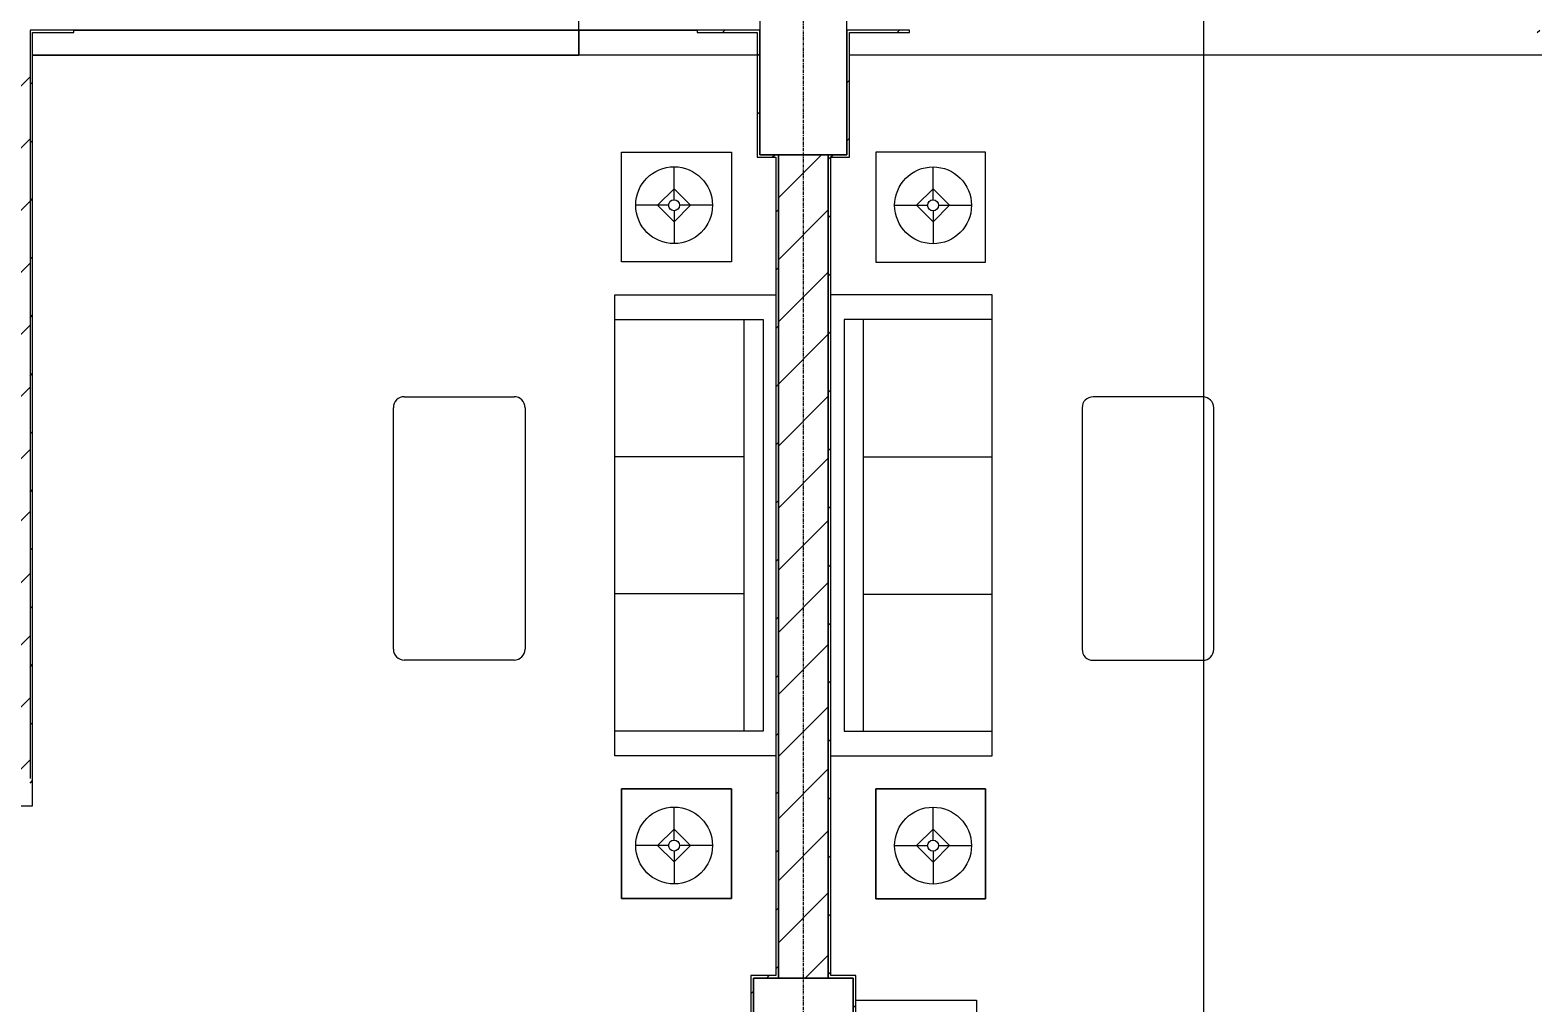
# Model space of a CAD drawing. Header units: millimetres. Extents: x 5357 to 201988, y -16345 to 109895.
# Drawn here: x 66053 to 72078, y 40437 to 44337 of the extents above; entities that cross this region are included whole.
import ezdxf

# ---------------------------------------------------------------- set-up
doc = ezdxf.new("R2010")
doc.units = ezdxf.units.MM
doc.linetypes.add('Grid Line', pattern=[22.225, 12.7, -3.175, 3.175, -3.175])
for name, color, linetype, lineweight in [('0-1', 7, 'Continuous', 5), ('A-ANNO-DIMS', 211, 'Continuous', 9), ('A-ANNO-DIMS-220', 211, 'Continuous', 9), ('A-CLNG', 13, 'Continuous', 9), ('A-FLOR-1', 10, 'Continuous', 9), ('A-FLOR-2', 53, 'Continuous', 9), ('A-WALL-4', 113, 'Continuous', 18), ('A-WALL-PATT-1', 10, 'Continuous', 9), ('A-WALL-PATT-2', 53, 'Continuous', 9), ('A-WALL-PATT-3', 111, 'Continuous', 9), ('G-IMPT', 8, 'Continuous', 9), ('I-FURN', 30, 'Continuous', 9), ('I-FURN-1', 53, 'Continuous', 9), ('I-WALL-1', 9, 'Continuous', 18), ('M-EQPM', 50, 'Continuous', 9), ('S-COLS-2', 9, 'Continuous', 18), ('S-GRID-1', 1, 'Grid Line', 9)]:
    doc.layers.add(name, color=color, linetype=linetype, lineweight=lineweight)
doc.styles.add('Arial_4', font='arial_0.ttf', dxfattribs={"width": 0.9, "height": 660})
doc.dimstyles.new('1_Dim_chi_tiet_khu_đất_2', dxfattribs={"dimscale": 304.8, "dimtxt": 673.371204, "dimasz": 0.866142, "dimexe": 0.721785, "dimexo": 0.0625, "dimgap": 0.072178, "dimtad": 1, "dimdec": 0, "dimrnd": 5, "dimzin": 0, "dimdsep": 46, "dimtxsty": 'Arial_4', "dimblk1": 'OBLIQUE', "dimblk2": 'OBLIQUE', "dimsah": 1, "dimcen": 0.09, "dimdle": 0.721785, "dimazin": 0, "dimtfac": 1, "dimtdec": 4, "dimtix": 1, "dimtmove": 0, "dimatfit": 3, "dimfxl": 2.165354, "dimfxlon": 1, "dimtvp": 1, "dimtolj": 1, "dimtzin": 0, "dimarcsym": 2})
pattern_1 = [(45, (0, 0), (-116.67262, 116.67262), [])]
pattern_2 = [(45, (0, 0), (-124.4508, 124.4508), [])]

# ---------------------------------------------------------------- blocks, each defined once
blk = doc.blocks.new('NCV_TKTC_KET CAU_rvt-1-TKCS_MB SÂN ĐƯỜNG NỘI BỘ')
at = {"layer": 'A-FLOR-1'}
for p, q in [((68252.6, 44336.9), (68252.6, 44236.9)), ((68252.6, 44236.9), (68252.6, 44336.9))]:
    blk.add_line(p, q, dxfattribs=at)
at = {"layer": 'S-COLS-2'}
for p, q in [((68977.6, 44536.9), (68977.6, 43836.9)), ((69327.6, 43836.9), (69327.6, 44536.9)), ((68977.6, 43836.9), (69327.6, 43836.9)), ((69352.6, 40536.9), (68952.6, 40536.9)), ((68952.6, 40536.9), (68952.6, 39236.9)), ((69352.6, 39236.9), (69352.6, 40536.9))]:
    blk.add_line(p, q, dxfattribs=at)
blk = doc.blocks.new('LOBBY_SOFA_1 - LOBBY_SOFA_1-V58-TKCS_MB SÂN ĐƯỜNG NỘI BỘ')
at = {"layer": 'I-FURN'}
for p, q in [((-2556, -12.9), (-2556, -660)), ((-708, -660), (-708, -12.9)), ((-2457, -66), (-2457, -660)), ((-807, -66), (-2457, -66)), ((-807, -660), (-807, -66)), ((-807, -143), (-2457, -143)), ((-1907, -143), (-1907, -660)), ((-1357, -143), (-1357, -660)), ((-3128.2, -193.5), (-2688.2, -193.5)), ((-3128.2, -633.5), (-3128.2, -193.5)), ((-2688.2, -193.5), (-2688.2, -633.5)), ((-575.9, -193.5), (-575.9, -633.5)), ((-135.9, -193.5), (-575.9, -193.5)), ((-135.9, -633.5), (-135.9, -193.5)), ((-2915.4, -269), (-2915.4, -401)), ((-348.6, -269), (-348.6, -401)), ((-2915.4, -357), (-2981.4, -423)), ((-2849.4, -423), (-2915.4, -357)), ((-414.6, -423), (-348.6, -357)), ((-348.6, -357), (-282.6, -423)), ((-2937.4, -423), (-3069.4, -423)), ((-2981.4, -423), (-2915.4, -489)), ((-2915.4, -489), (-2849.4, -423)), ((-2915.4, -445), (-2915.4, -577)), ((-2893.4, -423), (-2761.4, -423)), ((-370.6, -423), (-502.6, -423)), ((-348.6, -489), (-414.6, -423)), ((-282.6, -423), (-348.6, -489)), ((-348.6, -445), (-348.6, -577)), ((-326.6, -423), (-194.6, -423)), ((-2688.2, -633.5), (-3128.2, -633.5)), ((-2556, -660), (-708, -660)), ((-575.9, -633.5), (-135.9, -633.5)), ((-1160.3, -1020.5), (-2128.3, -1020.5)), ((-2172.3, -1064.5), (-2172.3, -1504.5)), ((-1116.3, -1504.5), (-1116.3, -1064.5)), ((-2128.3, -1548.5), (-1160.3, -1548.5))]:
    blk.add_line(p, q, dxfattribs=at)
for centre, radius in [((-2915.4, -423), 154), ((-348.6, -423), 154), ((-2915.4, -423), 22), ((-348.6, -423), 22)]:
    blk.add_circle(centre, radius, dxfattribs=at)
for centre, start, end in [((-2128.3, -1064.5), 90, 180), ((-1160.3, -1064.5), 0, 90), ((-2128.3, -1504.5), 180, 270), ((-1160.3, -1504.5), 270, 0)]:
    blk.add_arc(centre, 44, start, end, dxfattribs=at)
at = {"layer": 'I-FURN-1'}
for p, q in [((-2556, -12.9), (-2556, -660)), ((-708, -660), (-708, -12.9)), ((-2688.2, -193.5), (-3128.2, -193.5)), ((-3128.2, -193.5), (-3128.2, -633.5)), ((-2688.2, -633.5), (-2688.2, -193.5)), ((-135.9, -193.5), (-575.9, -193.5)), ((-575.9, -193.5), (-575.9, -633.5)), ((-135.9, -633.5), (-135.9, -193.5)), ((-3128.2, -633.5), (-2688.2, -633.5)), ((-2556, -660), (-708, -660)), ((-575.9, -633.5), (-135.9, -633.5)), ((-1160.3, -1020.5), (-2128.3, -1020.5)), ((-2172.3, -1064.5), (-2172.3, -1504.5)), ((-1116.3, -1504.5), (-1116.3, -1064.5)), ((-2128.3, -1548.5), (-1160.3, -1548.5))]:
    blk.add_line(p, q, dxfattribs=at)
for centre, start, end in [((-2128.3, -1064.5), 90, 180), ((-1160.3, -1064.5), 0, 90), ((-2128.3, -1504.5), 180, 270), ((-1160.3, -1504.5), 270, 0)]:
    blk.add_arc(centre, 44, start, end, dxfattribs=at)
blk = doc.blocks.new('HE BEP A1 - HE BEP A 2-V229-TKCS_MB SÂN ĐƯỜNG NỘI BỘ')
at = {"layer": 'I-FURN'}
for p, q in [((0, 0), (662.4, 0)), ((0, -484.4), (0, 0)), ((662.4, 0), (662.4, -484.4)), ((662.4, 0), (662.4, -484.4)), ((3700, 0), (662.4, 0)), ((1706.9, -103.2), (862.4, -103.2)), ((2364, -483.2), (2364, -111.2)), ((3175.6, -81.2), (2394, -81.2)), ((2451.6, -118.3), (2484.1, -118.3)), ((2451.6, -122.3), (2451.6, -118.3)), ((2484.1, -118.3), (2484.1, -122.3)), ((3085.5, -118.3), (3085.5, -122.3)), ((3118, -118.3), (3085.5, -118.3)), ((3118, -122.3), (3118, -118.3)), ((3205.6, -483.2), (3205.6, -111.2)), ((844.9, -120.7), (844.9, -476.9)), ((877.9, -156.9), (1345.2, -156.9)), ((924.9, -128.9), (1298.3, -128.9)), ((1459, -129.9), (1644.4, -129.9)), ((1724.4, -476.9), (1724.4, -120.7)), ((2484.1, -122.3), (2451.6, -122.3)), ((3085.5, -122.3), (3118, -122.3)), ((871.5, -386.8), (871.5, -182.3)), ((871.5, -184.9), (1351.6, -184.9)), ((871.5, -212.9), (1351.6, -212.9)), ((871.5, -240.9), (1351.6, -240.9)), ((1351.6, -182.3), (1351.6, -386.8)), ((1405.6, -369.9), (1405.6, -183.2)), ((1697.8, -183.2), (1697.8, -369.9)), ((2471.8, -183.9), (2467.4, -188.3)), ((2467.4, -188.3), (2496.5, -217.4)), ((2500.9, -213), (2471.8, -183.9)), ((2496.5, -217.4), (2500.9, -213)), ((2689.3, -186.7), (2660.2, -215.8)), ((2660.2, -215.8), (2664.6, -220.2)), ((2664.6, -220.2), (2693.7, -191.1)), ((2693.7, -191.1), (2689.3, -186.7)), ((2875.9, -191.1), (2880.3, -186.7)), ((2905, -220.2), (2875.9, -191.1)), ((2880.3, -186.7), (2909.4, -215.8)), ((2909.4, -215.8), (2905, -220.2)), ((3068.7, -213), (3097.9, -183.9)), ((3073.1, -217.4), (3068.7, -213)), ((3102.3, -188.3), (3073.1, -217.4)), ((3097.9, -183.9), (3102.3, -188.3)), ((871.5, -268.9), (1351.6, -268.9)), ((871.5, -296.9), (1351.6, -296.9)), ((871.5, -324.9), (1351.6, -324.9)), ((871.5, -352.9), (1351.6, -352.9)), ((1602.7, -313.4), (1523.8, -418.4)), ((1566.6, -443.1), (1618.1, -322.3)), ((1618.1, -322.3), (1602.7, -313.4)), ((871.5, -380.9), (1351.6, -380.9)), ((876.4, -408.9), (1346.8, -408.9)), ((2470.1, -405.9), (2499.2, -376.7)), ((2474.5, -410.3), (2470.1, -405.9)), ((2503.6, -381.1), (2474.5, -410.3)), ((2499.2, -376.7), (2503.6, -381.1)), ((2663, -383.9), (2667.3, -379.5)), ((2692.1, -413), (2663, -383.9)), ((2667.3, -379.5), (2696.5, -408.6)), ((2696.5, -408.6), (2692.1, -413)), ((2902.3, -379.5), (2873.2, -408.6)), ((2873.2, -408.6), (2877.5, -413)), ((2877.5, -413), (2906.7, -383.9)), ((2906.7, -383.9), (2902.3, -379.5)), ((3070.4, -376.7), (3066, -381.1)), ((3066, -381.1), (3095.1, -410.3)), ((3099.5, -405.9), (3070.4, -376.7)), ((3095.1, -410.3), (3099.5, -405.9)), ((1298.3, -440.1), (924.9, -440.1)), ((1644.4, -423.2), (1459, -423.2)), ((1541.1, -452.3), (1528.6, -445.1)), ((1220.4, -494.4), (1706.9, -494.4)), ((3175.6, -513.2), (2394, -513.2))]:
    blk.add_line(p, q, dxfattribs=at)
for centre, radius in [((2581.9, -298.5), 142.6), ((2581.9, -298.5), 131.3), ((2987.7, -298.5), 142.6), ((2987.7, -298.5), 131.3), ((2581.9, -298.5), 87.2), ((2987.7, -298.5), 87.2), ((1552.8, -316.6), 22.2), ((2581.9, -298.5), 43.6), ((2581.9, -298.5), 30.9), ((2987.7, -298.5), 43.6), ((2987.7, -298.5), 30.9), ((1485.9, -449.9), 17.8), ((1592.6, -449.9), 17.8)]:
    blk.add_circle(centre, radius, dxfattribs=at)
for centre, radius, start, end in [((862.4, -120.7), 17.5, 90, 180), ((1706.9, -120.7), 17.5, 0, 90), ((2394, -111.2), 30, 90, 180), ((2485.1, -120.7), 33.5, 163.94189, 180), ((2476.6, -118.2), 24.7, 145.20397, 163.94189), ((2467.8, -120.3), 11.6, 9.71775, 170.28225), ((2471.3, -114.5), 18.1, 120.79762, 145.20397), ((2467.9, -108.8), 11.5, 90, 120.79762), ((2467.9, -108.8), 11.5, 59.20238, 90), ((2464.5, -114.5), 18.1, 34.79603, 59.20238), ((2459.1, -118.2), 24.7, 16.05811, 34.79603), ((2450.6, -120.7), 33.5, 0, 16.05811), ((3119, -120.7), 33.5, 163.94189, 180), ((3110.5, -118.2), 24.7, 145.20397, 163.94189), ((3105.2, -114.5), 18.1, 120.79762, 145.20397), ((3101.8, -120.3), 11.6, 9.71775, 170.28225), ((3101.8, -108.8), 11.5, 90, 120.79762), ((3101.8, -108.8), 11.5, 59.20238, 90), ((3098.4, -114.5), 18.1, 34.79603, 59.20238), ((3093, -118.2), 24.7, 16.05811, 34.79603), ((3084.5, -120.7), 33.5, 0, 16.05811), ((3175.6, -111.2), 30, 360, 90), ((924.9, -182.3), 53.3, 90, 180), ((1298.3, -182.3), 53.3, 0, 90), ((1459, -183.2), 53.3, 90, 180), ((1644.4, -183.2), 53.3, 0, 90), ((2485.1, -120.7), 33.5, 180, 196.05811), ((2476.6, -123.1), 24.7, 196.05811, 214.79603), ((2467.8, -120.3), 11.6, 189.9102, 350.0898), ((2471.3, -126.9), 18.1, 214.79603, 239.20238), ((2467.9, -132.6), 11.5, 239.20238, 270), ((2467.9, -132.6), 11.5, 270, 300.79762), ((2464.5, -126.9), 18.1, 300.79762, 325.20397), ((2459.1, -123.1), 24.7, 325.20397, 343.94189), ((2450.6, -120.7), 33.5, 343.94189, 0), ((3119, -120.7), 33.5, 180, 196.05811), ((3110.5, -123.1), 24.7, 196.05811, 214.79603), ((3105.2, -126.9), 18.1, 214.79603, 239.20238), ((3101.8, -120.3), 11.6, 189.9102, 350.0898), ((3101.8, -132.6), 11.5, 239.20238, 270), ((3101.8, -132.6), 11.5, 270, 300.79762), ((3098.4, -126.9), 18.1, 300.79762, 325.20397), ((3093, -123.1), 24.7, 325.20397, 343.94189), ((3084.5, -120.7), 33.5, 343.94189, 0), ((924.9, -386.8), 53.3, 180, 270), ((1298.3, -386.8), 53.3, 270, 0), ((1459, -369.9), 53.3, 180, 270), ((1537.5, -429.7), 17.8, 140.53825, 240.0479), ((1644.4, -369.9), 53.3, 270, 0), ((862.4, -476.9), 17.5, 180, 207.27412), ((1549.9, -436.9), 17.8, 240.0479, 339.46209), ((1706.9, -476.9), 17.5, 270, 0), ((2394, -483.2), 30, 180, 270), ((3175.6, -483.2), 30, 270, 0)]:
    blk.add_arc(centre, radius, start, end, dxfattribs=at)
at = {"layer": 'I-FURN-1'}
for p, q in [((0, 0), (3700, 0)), ((0, -484.4), (0, 0))]:
    blk.add_line(p, q, dxfattribs=at)
blk = doc.blocks.new('LOBBY_SOFA_1 - LOBBY_SOFA_1-852725-TKCS_MB SÂN ĐƯỜNG NỘI BỘ')
at = {"layer": 'I-FURN'}
for p, q in [((-2128.3, 1548.5), (-1160.3, 1548.5)), ((-2172.3, 1064.5), (-2172.3, 1504.5)), ((-1116.3, 1504.5), (-1116.3, 1064.5)), ((-1160.3, 1020.5), (-2128.3, 1020.5)), ((-2688.2, 633.5), (-3128.2, 633.5)), ((-3128.2, 633.5), (-3128.2, 193.5)), ((-2688.2, 193.5), (-2688.2, 633.5)), ((-2556, 660), (-708, 660)), ((-2556, 14.9), (-2556, 660)), ((-2457, 66), (-2457, 660)), ((-1907, 143), (-1907, 660)), ((-1357, 143), (-1357, 660)), ((-807, 660), (-807, 66)), ((-708, 660), (-708, 14.9)), ((-575.9, 633.5), (-135.9, 633.5)), ((-575.9, 193.5), (-575.9, 633.5)), ((-135.9, 633.5), (-135.9, 193.5)), ((-2915.4, 445), (-2915.4, 577)), ((-348.6, 445), (-348.6, 577)), ((-2981.4, 423), (-2915.4, 489)), ((-2915.4, 489), (-2849.4, 423)), ((-348.6, 489), (-414.6, 423)), ((-282.6, 423), (-348.6, 489)), ((-2937.4, 423), (-3069.4, 423)), ((-2915.4, 357), (-2981.4, 423)), ((-2849.4, 423), (-2915.4, 357)), ((-2893.4, 423), (-2761.4, 423)), ((-370.6, 423), (-502.6, 423)), ((-414.6, 423), (-348.6, 357)), ((-348.6, 357), (-282.6, 423)), ((-326.6, 423), (-194.6, 423)), ((-2915.4, 269), (-2915.4, 401)), ((-348.6, 269), (-348.6, 401)), ((-3128.2, 193.5), (-2688.2, 193.5)), ((-135.9, 193.5), (-575.9, 193.5)), ((-807, 143), (-2457, 143)), ((-807, 66), (-2457, 66))]:
    blk.add_line(p, q, dxfattribs=at)
for centre, radius in [((-2915.4, 423), 154), ((-348.6, 423), 154), ((-2915.4, 423), 22), ((-348.6, 423), 22)]:
    blk.add_circle(centre, radius, dxfattribs=at)
for centre, start, end in [((-2128.3, 1504.5), 90, 180), ((-1160.3, 1504.5), 0, 90), ((-2128.3, 1064.5), 180, 270), ((-1160.3, 1064.5), 270, 0)]:
    blk.add_arc(centre, 44, start, end, dxfattribs=at)
at = {"layer": 'I-FURN-1'}
for p, q in [((-2128.3, 1548.5), (-1160.3, 1548.5)), ((-2172.3, 1064.5), (-2172.3, 1504.5)), ((-1116.3, 1504.5), (-1116.3, 1064.5)), ((-1160.3, 1020.5), (-2128.3, 1020.5)), ((-3128.2, 633.5), (-2688.2, 633.5)), ((-3128.2, 193.5), (-3128.2, 633.5)), ((-2688.2, 633.5), (-2688.2, 193.5)), ((-2556, 660), (-708, 660)), ((-2556, 14.9), (-2556, 660)), ((-708, 660), (-708, 14.9)), ((-575.9, 633.5), (-135.9, 633.5)), ((-575.9, 193.5), (-575.9, 633.5)), ((-135.9, 633.5), (-135.9, 193.5)), ((-2688.2, 193.5), (-3128.2, 193.5)), ((-135.9, 193.5), (-575.9, 193.5))]:
    blk.add_line(p, q, dxfattribs=at)
for centre, start, end in [((-2128.3, 1504.5), 90, 180), ((-1160.3, 1504.5), 0, 90), ((-2128.3, 1064.5), 180, 270), ((-1160.3, 1064.5), 270, 0)]:
    blk.add_arc(centre, 44, start, end, dxfattribs=at)
blk = doc.blocks.new('NCV_TKTC_TANG 1_rvt-1-TKCS_MB SÂN ĐƯỜNG NỘI BỘ')
at = {"layer": 'A-WALL-PATT-1'}
h = blk.add_hatch(dxfattribs=at)
h.set_pattern_fill('FP_1', color=256, style=0, pattern_type=2)
h.set_pattern_definition(pattern_2)
h.paths.add_polyline_path([(66052.6, 41336.9), (66052.6, 44336.9), (65952.6, 44336.9), (65952.6, 41336.9)])
at = {"layer": 'A-WALL-PATT-2'}
h = blk.add_hatch(dxfattribs=at)
h.set_pattern_fill('FP_2', color=256, style=0, pattern_type=2)
h.set_pattern_definition(pattern_1)
h.paths.add_polyline_path([(66052.6, 41236.9), (66062.6, 41237), (66062.6, 44336.9), (66052.6, 44336.9), (66052.6, 41336.9)])
h = blk.add_hatch(dxfattribs=at)
h.set_pattern_fill('FP_2', color=256, style=0, pattern_type=2)
h.set_pattern_definition(pattern_1)
h.paths.add_polyline_path([(66062.6, 44326.9), (66227.6, 44326.9), (66227.6, 44336.9), (66062.6, 44335.2)])
h.paths.add_polyline_path([(68977.6, 44326.9), (68977.6, 44336.9), (68727.6, 44336.9), (68727.6, 44326.9), (68967.6, 44326.9)])
h = blk.add_hatch(dxfattribs=at)
h.set_pattern_fill('FP_2', color=256, style=0, pattern_type=2)
h.set_pattern_definition(pattern_1)
h.paths.add_polyline_path([(68967.6, 43826.9), (68977.6, 43826.9), (68977.6, 44326.9), (68967.6, 44326.9), (68967.6, 43828)])
h = blk.add_hatch(dxfattribs=at)
h.set_pattern_fill('FP_2', color=256, style=0, pattern_type=2)
h.set_pattern_definition(pattern_1)
h.paths.add_polyline_path([(72217.6, 44326.9), (72217.6, 44336.9), (72077.6, 44336.6), (72077.6, 44326.9), (72169.6, 44326.9)])
h.paths.add_polyline_path([(69337.6, 44326.9), (69577.6, 44326.9), (69577.6, 44336.9), (69327.6, 44336.9), (69327.6, 44326.9)])
h = blk.add_hatch(dxfattribs=at)
h.set_pattern_fill('FP_2', color=256, style=0, pattern_type=2)
h.set_pattern_definition(pattern_1)
h.paths.add_polyline_path([(69327.6, 43826.9), (69337.6, 43828.7), (69337.6, 44326.9), (69327.6, 44326.9), (69327.6, 43826.9)])
h = blk.add_hatch(dxfattribs=at)
h.set_pattern_fill('FP_2', color=256, style=0, pattern_type=2)
h.set_pattern_definition(pattern_1)
h.paths.add_polyline_path([(69052.6, 43826.9), (69052.6, 43836.9), (68977.6, 43836.9), (68977.8, 43826.9), (69042.6, 43826.9)])
h = blk.add_hatch(dxfattribs=at)
h.set_pattern_fill('FP_2', color=256, style=0, pattern_type=2)
h.set_pattern_definition(pattern_1)
h.paths.add_polyline_path([(69052.6, 40536.9), (69052.6, 43826.9), (69042.6, 43826.9), (69042.6, 40536.9)])
h = blk.add_hatch(dxfattribs=at)
h.set_pattern_fill('FP_2', color=256, style=0, pattern_type=2)
h.set_pattern_definition(pattern_1)
h.paths.add_polyline_path([(69327.4, 43826.9), (69327.6, 43826.9), (69327.6, 43836.9), (69252.6, 43836.9), (69252.6, 43826.9), (69327.3, 43826.9)])
h = blk.add_hatch(dxfattribs=at)
h.set_pattern_fill('FP_2', color=256, style=0, pattern_type=2)
h.set_pattern_definition(pattern_1)
h.paths.add_polyline_path([(69262.6, 40536.9), (69262.6, 43826.9), (69252.6, 43826.9), (69252.6, 40536.9)])
h = blk.add_hatch(dxfattribs=at)
h.set_pattern_fill('FP_2', color=256, style=0, pattern_type=2)
h.set_pattern_definition(pattern_1)
h.paths.add_polyline_path([(65952.6, 41226.9), (66062.6, 41226.9), (66062.6, 41236.9), (62752.6, 41236.9), (62752.6, 41226.9), (65878.9, 41226.9)])
h = blk.add_hatch(dxfattribs=at)
h.set_pattern_fill('FP_2', color=256, style=0, pattern_type=2)
h.set_pattern_definition(pattern_1)
h.paths.add_polyline_path([(68977.6, 40536.9), (69042.6, 40536.9), (69042.6, 40546.9), (68942.6, 40546.9), (68942.6, 40536.9), (68952.6, 40536.9)])
h = blk.add_hatch(dxfattribs=at)
h.set_pattern_fill('FP_2', color=256, style=0, pattern_type=2)
h.set_pattern_definition(pattern_1)
h.paths.add_polyline_path([(68944.3, 39226.9), (68952.6, 39226.9), (68952.6, 40536.9), (68942.6, 40535.9), (68942.6, 39226.9)])
h = blk.add_hatch(dxfattribs=at)
h.set_pattern_fill('FP_2', color=256, style=0, pattern_type=2)
h.set_pattern_definition(pattern_1)
h.paths.add_polyline_path([(69362.6, 39227.4), (69362.6, 40536.9), (69352.6, 40536.9), (69352.6, 39227.4)])
at = {"layer": 'A-FLOR-1'}
blk.add_line((68727.6, 44336.9), (66227.6, 44336.9), dxfattribs=at)
at = {"layer": 'A-FLOR-2'}
blk.add_line((66227.6, 44336.9), (68727.6, 44336.9), dxfattribs=at)
at = {"layer": 'I-WALL-1'}
for p, q in [((66062.6, 44336.9), (66052.6, 44336.9)), ((66052.6, 44336.9), (66052.6, 41336.9)), ((66227.6, 44336.9), (66062.6, 44336.9)), ((66062.6, 41236.9), (66062.6, 44326.9)), ((66062.6, 44326.9), (66227.6, 44326.9)), ((66227.6, 44326.9), (66227.6, 44336.9)), ((68977.6, 44336.9), (68727.6, 44336.9)), ((68727.6, 44336.9), (68727.6, 44326.9)), ((68727.6, 44326.9), (68967.6, 44326.9)), ((68967.6, 44326.9), (68967.6, 43826.9)), ((68977.6, 44326.9), (68977.6, 44336.9)), ((68977.6, 43836.9), (68977.6, 44326.9)), ((69577.6, 44336.9), (69327.6, 44336.9)), ((69327.6, 44336.9), (69327.6, 44326.9)), ((69327.6, 44326.9), (69327.6, 43836.9)), ((69337.6, 44326.9), (69577.6, 44326.9)), ((69337.6, 43826.9), (69337.6, 44326.9)), ((69577.6, 44326.9), (69577.6, 44336.9)), ((68967.6, 43826.9), (68977.6, 43826.9)), ((69052.6, 43836.9), (68977.6, 43836.9)), ((68977.6, 43826.9), (69042.6, 43826.9)), ((69042.6, 43826.9), (69042.6, 40546.9)), ((69052.6, 43826.9), (69052.6, 43836.9)), ((69052.6, 40536.9), (69052.6, 43826.9)), ((69327.6, 43836.9), (69252.6, 43836.9)), ((69252.6, 43836.9), (69252.6, 43826.9)), ((69252.6, 43826.9), (69252.6, 40536.9)), ((69262.6, 43826.9), (69327.6, 43826.9)), ((69262.6, 40546.9), (69262.6, 43826.9)), ((69327.6, 43826.9), (69337.6, 43826.9)), ((62762.6, 41226.9), (66062.6, 41226.9)), ((66062.6, 41226.9), (66062.6, 41236.9)), ((69042.6, 40546.9), (68942.6, 40546.9)), ((68942.6, 40546.9), (68942.6, 40536.9)), ((68942.6, 40536.9), (68942.6, 39226.9)), ((68952.6, 40536.9), (69042.6, 40536.9)), ((68952.6, 39236.9), (68952.6, 40536.9)), ((69042.6, 40536.9), (69052.6, 40536.9)), ((69252.6, 40536.9), (69262.6, 40536.9)), ((69362.6, 40546.9), (69262.6, 40546.9)), ((69262.6, 40536.9), (69352.6, 40536.9)), ((69352.6, 40536.9), (69352.6, 39237.4)), ((69362.6, 40536.9), (69362.6, 40546.9)), ((69362.6, 39227.4), (69362.6, 40536.9))]:
    blk.add_line(p, q, dxfattribs=at)
at = {"layer": 'I-FURN-1'}
for name, p, rotation in [('LOBBY_SOFA_1 - LOBBY_SOFA_1-852725-TKCS_MB SÂN ĐƯỜNG NỘI BỘ', (69057.5, 43983.4), 89.99999999999972), ('LOBBY_SOFA_1 - LOBBY_SOFA_1-V58-TKCS_MB SÂN ĐƯỜNG NỘI BỘ', (69249.7, 43983), 89.99999999999955), ('HE BEP A1 - HE BEP A 2-V229-TKCS_MB SÂN ĐƯỜNG NỘI BỘ', (69846.9, 40447.8), 270.0000000000001)]:
    blk.add_blockref(name, p, dxfattribs=dict(at, rotation=rotation))
blk = doc.blocks.new('TKTC_NAP THAM BE NUOC NGAM_260130 - TKTC_XREF_260130_NAP THAM BE NUOC NGAM_dwg-4013458-TKCS_MB SÂN ĐƯỜNG NỘI BỘ')
at = {"layer": 'G-IMPT', "flags": 128}
blk.add_lwpolyline([(-137099.4, 139814.7), (-134909, 139814.7), (-134909, 140035.1)], dxfattribs=at)
blk = doc.blocks.new('TKTC_NAP THAM BE NUOC NGAM_260130 - NẮP THĂM BỂ NƯỚC NGẦM-2336355-TKCS_MB SÂN ĐƯỜNG NỘI BỘ')
blk.add_blockref('TKTC_NAP THAM BE NUOC NGAM_260130 - TKTC_XREF_260130_NAP THAM BE NUOC NGAM_dwg-4013458-TKCS_MB SÂN ĐƯỜNG NỘI BỘ', (150009, -139814.7))
blk = doc.blocks.new('DIMBLOCK41-TKCS_MB SÂN ĐƯỜNG NỘI BỘ')
at = {"layer": 'A-ANNO-DIMS-220'}
for p, q in [((70758.2, 23117.4), (70758.2, 45957.4)), ((71418.2, 45737.4), (70538.2, 45737.4)), ((70758.2, 45737.4), (71418.2, 45737.4)), ((71418.2, 23337.4), (70538.2, 23337.4)), ((70758.2, 23337.4), (71418.2, 23337.4))]:
    blk.add_line(p, q, dxfattribs=at)
at = {"layer": 'A-ANNO-DIMS-220', "lineweight": 25}
for p, q in [((70758.2, 45737.4), (70626.2, 45869.4)), ((70758.2, 45737.4), (70890.2, 45605.4)), ((70758.2, 23337.4), (70626.2, 23469.4)), ((70758.2, 23337.4), (70890.2, 23205.4))]:
    blk.add_line(p, q, dxfattribs=at)
at = {"layer": 'A-ANNO-DIMS-220', "color": 0, "insert": (69879.3, 33397.8), "char_height": 660, "width": 2734.923, "attachment_point": 1, "rotation": 90, "line_spacing_factor": 0.941778, "style": 'Arial_4'}
blk.add_mtext('22400', dxfattribs=at)
blk = doc.blocks.new('_Oblique')
at = {"color": 0, "linetype": 'ByBlock', "lineweight": -2}
blk.add_line((-0.5, -0.5), (0.5, 0.5), dxfattribs=at)

msp = doc.modelspace()

# ---------------------------------------------------------------- hatches: boundary and pattern name
at = {"layer": 'A-WALL-PATT-3'}
h = msp.add_hatch(dxfattribs=at)
h.set_pattern_fill('FP_1', color=256, style=0, pattern_type=2)
h.set_pattern_definition(pattern_2)
h.paths.add_polyline_path([(69052.6, 40535.7), (69252.6, 40535.7), (69252.6, 43837), (69052.6, 43836.9), (69052.6, 40857.9)])

# ---------------------------------------------------------------- linework, layer by layer
at = {"layer": 'A-CLNG'}
for p, q in [((68967.6, 44236.9), (66062.3, 44236.9)), ((72227.6, 44236.9), (69337.6, 44236.9))]:
    msp.add_line(p, q, dxfattribs=at)
at = {"layer": 'A-WALL-4'}
for p, q in [((69252.6, 43837), (69052.6, 43837)), ((69052.6, 43837), (69052.6, 40535.7)), ((69252.6, 40535.7), (69252.6, 43837)), ((69052.6, 40535.7), (69252.6, 40535.7))]:
    msp.add_line(p, q, dxfattribs=at)
at = {"layer": 'S-GRID-1'}
msp.add_line((69152.6, 20960.6), (69152.6, 80482.7), dxfattribs=at)

# ---------------------------------------------------------------- block references
at = {"layer": '0-1'}
for name in ['NCV_TKTC_KET CAU_rvt-1-TKCS_MB SÂN ĐƯỜNG NỘI BỘ', 'NCV_TKTC_TANG 1_rvt-1-TKCS_MB SÂN ĐƯỜNG NỘI BỘ']:
    msp.add_blockref(name, (0, 0), dxfattribs=at)
at = {"layer": 'M-EQPM'}
msp.add_blockref('TKTC_NAP THAM BE NUOC NGAM_260130 - NẮP THĂM BỂ NƯỚC NGẦM-2336355-TKCS_MB SÂN ĐƯỜNG NỘI BỘ', (53152.6, 44236.9), dxfattribs=at)

# ---------------------------------------------------------------- dimensions: what is measured, and where the dimension line sits
at = {"layer": 'A-ANNO-DIMS'}
dim = msp.add_linear_dim(base=(70758.2, 45737.4), p1=(71418.2, 23337.4), p2=(71418.2, 45737.4), angle=90, dimstyle='1_Dim_chi_tiet_khu_đất_2', override={"dimpost": '<>', "dimfxl": 22400}, dxfattribs=at)
dim.commit()
dim.dimension.update_dxf_attribs({"geometry": 'DIMBLOCK41-TKCS_MB SÂN ĐƯỜNG NỘI BỘ', "text_midpoint": (70399.2, 34537.4)})

doc.saveas('drawing.dxf')
